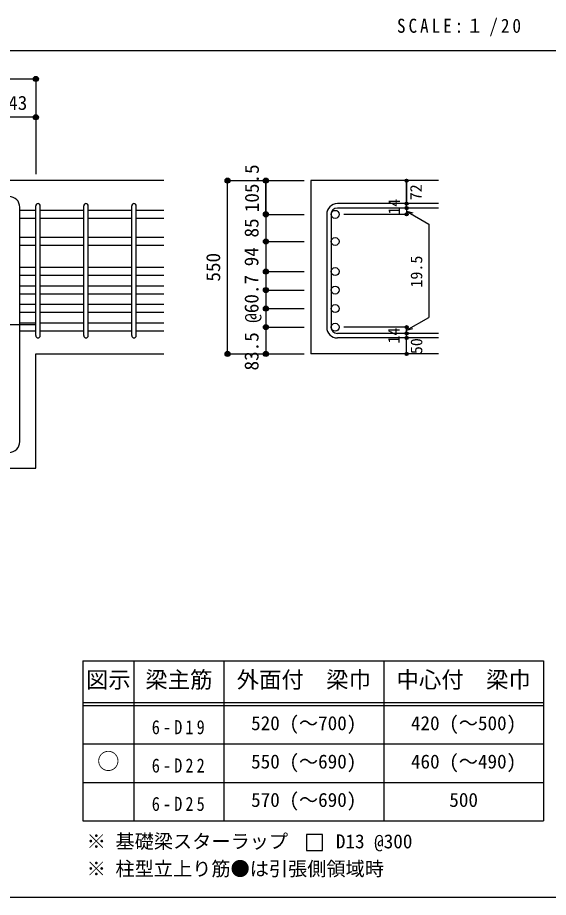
# Model space of a CAD drawing. Units: millimetres at full size, sheet at 1:20; details may follow other scales. Extents: x -3982 to 3969, y -2797 to 2801.
# Drawn here: x 761 to 2422, y -2797 to -45 of the extents above; entities that cross this region are included whole.
import ezdxf
from ezdxf.enums import TextEntityAlignment as Align

# ---------------------------------------------------------------- set-up
doc = ezdxf.new("R2010")
doc.units = ezdxf.units.MM
doc.header["$LTSCALE"] = 20
doc.header["$PDMODE"] = 32
doc.header["$PDSIZE"] = 10
doc.linetypes.add('CHAIN1', pattern=[8, 5, -1, 1, -1])
for name, color, linetype in [('6-1_躯体線', 2, 'Continuous'), ('6-4_フープ', 7, 'Continuous'), ('6-5_梁主筋', 7, 'Continuous'), ('6-6_S.T.P.', 7, 'Continuous'), ('6-7_文字', 7, 'Continuous'), ('6-D_寸法', 4, 'Continuous'), ('6-E_枠', 7, 'Continuous'), ('F-0_枠', 6, 'Continuous')]:
    doc.layers.add(name, color=color, linetype=linetype)
doc.styles.add('ＭＳ ゴシック', font='')
doc.styles.get('ＭＳ ゴシック').set_extended_font_data('MS Gothic')

msp = doc.modelspace()

# ---------------------------------------------------------------- linework, layer by layer
at = {"layer": '6-1_躯体線'}
for p, q in [((1218.29, -554.67), (-81.71, -554.67)), ((2078.29, -554.67), (1678.29, -554.67)), ((1678.29, -554.67), (1678.29, -1096.67)), ((818.29, -1096.67), (1218.29, -1096.67)), ((818.29, -1454.67), (818.29, -1096.67)), ((2078.29, -1096.67), (1678.29, -1096.67))]:
    msp.add_line(p, q, dxfattribs=at)
msp.add_lwpolyline([(596.79, -1854.67), (596.79, -1454.67), (818.29, -1454.67)], dxfattribs=at)
at = {"layer": '6-4_フープ'}
msp.add_line((768.29, -1371.17), (768.29, -638.17), dxfattribs=at)
for centre, start, end in [((734.79, -638.17), 0, 90), ((734.79, -1371.17), 270, 0)]:
    msp.add_arc(centre, 33.5, start, end, dxfattribs=at)
at = {"layer": '6-5_梁主筋'}
for p, q in [((818.29, -647.72), (768.29, -647.72)), ((968.29, -647.72), (832.29, -647.72)), ((1118.29, -647.72), (982.29, -647.72)), ((1218.29, -647.72), (1132.29, -647.72)), ((818.29, -672.72), (768.29, -672.72)), ((968.29, -672.72), (832.29, -672.72)), ((1118.29, -672.72), (982.29, -672.72)), ((1218.29, -672.72), (1132.29, -672.72)), ((818.29, -732.67), (768.29, -732.67)), ((968.29, -732.67), (832.29, -732.67)), ((1118.29, -732.67), (982.29, -732.67)), ((1218.29, -732.67), (1132.29, -732.67)), ((818.29, -757.67), (768.29, -757.67)), ((968.29, -757.67), (832.29, -757.67)), ((1118.29, -757.67), (982.29, -757.67)), ((1218.29, -757.67), (1132.29, -757.67)), ((818.29, -826.67), (768.29, -826.67)), ((818.29, -851.67), (768.29, -851.67)), ((968.29, -826.67), (832.29, -826.67)), ((968.29, -851.67), (832.29, -851.67)), ((1118.29, -826.67), (982.29, -826.67)), ((1118.29, -851.67), (982.29, -851.67)), ((1218.29, -826.67), (1132.29, -826.67)), ((1218.29, -851.67), (1132.29, -851.67)), ((818.29, -884.67), (768.29, -884.67)), ((968.29, -884.67), (832.29, -884.67)), ((1118.29, -884.67), (982.29, -884.67)), ((1218.29, -884.67), (1132.29, -884.67)), ((818.29, -909.67), (768.29, -909.67)), ((968.29, -909.67), (832.29, -909.67)), ((1118.29, -909.67), (982.29, -909.67)), ((1218.29, -909.67), (1132.29, -909.67)), ((818.29, -942.67), (768.29, -942.67)), ((968.29, -942.67), (832.29, -942.67)), ((1118.29, -942.67), (982.29, -942.67)), ((1218.29, -942.67), (1132.29, -942.67)), ((818.29, -967.67), (768.29, -967.67)), ((968.29, -967.67), (832.29, -967.67)), ((1118.29, -967.67), (982.29, -967.67)), ((1218.29, -967.67), (1132.29, -967.67)), ((818.29, -1000.67), (768.29, -1000.67)), ((968.29, -1000.67), (832.29, -1000.67)), ((1118.29, -1000.67), (982.29, -1000.67)), ((1218.29, -1000.67), (1132.29, -1000.67)), ((818.29, -1025.67), (768.29, -1025.67)), ((968.29, -1025.67), (832.29, -1025.67)), ((1118.29, -1025.67), (982.29, -1025.67)), ((1218.29, -1025.67), (1132.29, -1025.67))]:
    msp.add_line(p, q, dxfattribs=at)
at = {"layer": '6-5_梁主筋', "color": 3}
for centre in [(1754.79, -660.22), (1754.79, -745.17), (1754.79, -839.17), (1754.79, -897.17), (1754.79, -955.17), (1754.79, -1013.17)]:
    msp.add_circle(centre, 12.5, dxfattribs=at)
at = {"layer": '6-6_S.T.P.'}
for p, q in [((2078.29, -626.72), (1761.79, -626.72)), ((818.29, -1039.67), (818.29, -633.72)), ((832.29, -1039.67), (832.29, -633.72)), ((968.29, -1039.67), (968.29, -633.72)), ((982.29, -1039.67), (982.29, -633.72)), ((1118.29, -1039.67), (1118.29, -633.72)), ((1132.29, -1039.67), (1132.29, -633.72)), ((1728.29, -660.22), (1728.29, -1013.17)), ((1742.29, -660.22), (1742.29, -1013.17)), ((2078.29, -640.72), (1761.79, -640.72)), ((2078.29, -1032.67), (1761.79, -1032.67)), ((2078.29, -1046.67), (1761.79, -1046.67))]:
    msp.add_line(p, q, dxfattribs=at)
for centre, radius, start, end in [((825.29, -633.72), 7, 0, 180), ((825.29, -633.72), 7, 0, 180), ((825.29, -633.72), 7, 0, 180), ((825.29, -633.72), 7, 0, 180), ((975.29, -633.72), 7, 0, 180), ((1125.29, -633.72), 7, 0, 180), ((1761.79, -660.22), 33.5, 90, 180), ((1761.79, -660.22), 19.5, 90, 180), ((1761.79, -1013.17), 33.5, 180, 270), ((1761.79, -1013.17), 19.5, 180, 270), ((825.29, -1039.67), 7, 180, 0), ((825.29, -1039.67), 7, 180, 0), ((825.29, -1039.67), 7, 180, 0), ((825.29, -1039.67), 7, 180, 0), ((975.29, -1039.67), 7, 180, 0), ((1125.29, -1039.67), 7, 180, 0)]:
    msp.add_arc(centre, radius, start, end, dxfattribs=at)
at = {"layer": '6-7_文字'}
msp.add_lwpolyline([(1665.21, -2650.24), (1715.21, -2650.24), (1715.21, -2600.24), (1665.21, -2600.24)], close=True, dxfattribs=at)
at = {"layer": '6-D_寸法'}
for p, q in [((-81.71, -236.65), (818.29, -236.65)), ((818.29, -236.65), (818.29, -356.65)), ((818.29, -356.65), (675.29, -356.65)), ((818.29, -356.65), (818.29, -534.67)), ((818.29, -356.65), (818.29, -534.67)), ((818.29, -356.65), (818.29, -534.67)), ((1418.29, -554.67), (1538.29, -554.67)), ((1418.29, -554.67), (1538.29, -554.67)), ((1418.29, -554.67), (1538.29, -554.67)), ((1418.29, -554.67), (1538.29, -554.67)), ((1418.29, -1096.67), (1418.29, -554.67)), ((1538.29, -554.67), (1658.29, -554.67)), ((1538.29, -554.67), (1538.29, -660.22)), ((1538.29, -660.22), (1538.29, -554.67)), ((1978.29, -626.72), (1978.29, -554.67)), ((1978.29, -554.67), (1978.29, -626.72)), ((1978.29, -640.72), (1978.29, -626.72)), ((1538.29, -660.22), (1658.29, -660.22)), ((1538.29, -660.22), (1658.29, -660.22)), ((1538.29, -660.22), (1538.29, -745.17)), ((1978.29, -660.22), (1782.2, -660.22)), ((1978.29, -640.72), (1978.29, -660.22)), ((1978.29, -650.47), (2048.35, -690.92)), ((1978.29, -650.47), (1997.61, -655.65)), ((2048.35, -690.92), (2048.35, -982.47)), ((1538.29, -745.17), (1658.29, -745.17)), ((1538.29, -745.17), (1538.29, -1096.67)), ((1538.29, -839.17), (1658.29, -839.17)), ((1538.29, -839.17), (1658.29, -839.17)), ((1538.29, -839.17), (1658.29, -839.17)), ((1538.29, -897.17), (1658.29, -897.17)), ((1538.29, -897.17), (1658.29, -897.17)), ((1538.29, -897.17), (1658.29, -897.17)), ((1538.29, -955.17), (1658.29, -955.17)), ((1538.29, -955.17), (1658.29, -955.17)), ((1538.29, -955.17), (1658.29, -955.17)), ((1978.29, -1022.92), (2048.35, -982.47)), ((1538.29, -1013.17), (1658.29, -1013.17)), ((1538.29, -1013.17), (1658.29, -1013.17)), ((1538.29, -1013.17), (1658.29, -1013.17)), ((1978.29, -1013.17), (1782.2, -1013.17)), ((1978.29, -1032.67), (1978.29, -1013.17)), ((1978.29, -1022.92), (1997.61, -1017.75)), ((1978.29, -1046.67), (1978.29, -1032.67)), ((1978.29, -1096.67), (1978.29, -1046.67)), ((1418.29, -1096.67), (1538.29, -1096.67)), ((1538.29, -1096.67), (1658.29, -1096.67))]:
    msp.add_line(p, q, dxfattribs=at)
at = {"layer": '6-D_寸法', "linetype": 'CHAIN1'}
msp.add_line((-81.71, -1004.67), (818.29, -1004.67), dxfattribs=at)
at = {"layer": '6-D_寸法'}
for centre, radius in [((818.29, -236.65), 8), ((818.29, -236.65), 7.2), ((818.29, -236.65), 6.4), ((818.29, -236.65), 5.6), ((818.29, -236.65), 4.8), ((818.29, -236.65), 4), ((818.29, -236.65), 3.2), ((818.29, -236.65), 2.4), ((818.29, -236.65), 1.6), ((818.29, -236.65), 0.8), ((818.29, -356.65), 8), ((818.29, -356.65), 7.2), ((818.29, -356.65), 6.4), ((818.29, -356.65), 5.6), ((818.29, -356.65), 4.8), ((818.29, -356.65), 4), ((818.29, -356.65), 3.2), ((818.29, -356.65), 2.4), ((818.29, -356.65), 1.6), ((818.29, -356.65), 0.8), ((1418.29, -554.67), 8), ((1418.29, -554.67), 7.2), ((1418.29, -554.67), 6.4), ((1418.29, -554.67), 5.6), ((1418.29, -554.67), 4.8), ((1538.29, -554.67), 8), ((1538.29, -554.67), 7.2), ((1538.29, -554.67), 6.4), ((1538.29, -554.67), 5.6), ((1538.29, -554.67), 4.8), ((1418.29, -554.67), 4), ((1418.29, -554.67), 3.2), ((1418.29, -554.67), 2.4), ((1418.29, -554.67), 1.6), ((1418.29, -554.67), 0.8), ((1538.29, -554.67), 4), ((1538.29, -554.67), 3.2), ((1538.29, -554.67), 2.4), ((1538.29, -554.67), 1.6), ((1538.29, -554.67), 0.8), ((1978.29, -554.67), 4), ((1978.29, -554.67), 3.6), ((1978.29, -554.67), 3.2), ((1978.29, -554.67), 2.8), ((1978.29, -554.67), 2.4), ((1978.29, -554.67), 2), ((1978.29, -554.67), 1.6), ((1978.29, -554.67), 1.2), ((1978.29, -554.67), 0.8), ((1978.29, -554.67), 0.4), ((1978.29, -626.72), 4), ((1978.29, -626.72), 3.6), ((1978.29, -626.72), 3.2), ((1978.29, -626.72), 2.8), ((1978.29, -626.72), 2.4), ((1978.29, -626.72), 2), ((1978.29, -626.72), 1.6), ((1978.29, -626.72), 1.2), ((1978.29, -626.72), 0.8), ((1978.29, -626.72), 0.4), ((1538.29, -660.22), 8), ((1538.29, -660.22), 7.2), ((1538.29, -660.22), 6.4), ((1538.29, -660.22), 5.6), ((1538.29, -660.22), 4.8), ((1538.29, -660.22), 4), ((1538.29, -660.22), 3.2), ((1538.29, -660.22), 2.4), ((1538.29, -660.22), 1.6), ((1538.29, -660.22), 0.8), ((1978.29, -640.72), 4), ((1978.29, -660.22), 4), ((1978.29, -640.72), 3.6), ((1978.29, -660.22), 3.6), ((1978.29, -640.72), 3.2), ((1978.29, -660.22), 3.2), ((1978.29, -640.72), 2.8), ((1978.29, -660.22), 2.8), ((1978.29, -640.72), 2.4), ((1978.29, -660.22), 2.4), ((1978.29, -640.72), 2), ((1978.29, -660.22), 2), ((1978.29, -640.72), 1.6), ((1978.29, -660.22), 1.6), ((1978.29, -640.72), 1.2), ((1978.29, -660.22), 1.2), ((1978.29, -640.72), 0.8), ((1978.29, -660.22), 0.8), ((1978.29, -640.72), 0.4), ((1978.29, -660.22), 0.4), ((1538.29, -745.17), 8), ((1538.29, -745.17), 7.2), ((1538.29, -745.17), 6.4), ((1538.29, -745.17), 5.6), ((1538.29, -745.17), 4.8), ((1538.29, -745.17), 4), ((1538.29, -745.17), 3.2), ((1538.29, -745.17), 2.4), ((1538.29, -745.17), 1.6), ((1538.29, -745.17), 0.8), ((1538.29, -839.17), 8), ((1538.29, -839.17), 7.2), ((1538.29, -839.17), 6.4), ((1538.29, -839.17), 5.6), ((1538.29, -839.17), 4.8), ((1538.29, -839.17), 4), ((1538.29, -839.17), 3.2), ((1538.29, -839.17), 2.4), ((1538.29, -839.17), 1.6), ((1538.29, -839.17), 0.8), ((1538.29, -897.17), 8), ((1538.29, -897.17), 7.2), ((1538.29, -897.17), 6.4), ((1538.29, -897.17), 5.6), ((1538.29, -897.17), 4.8), ((1538.29, -897.17), 4), ((1538.29, -897.17), 3.2), ((1538.29, -897.17), 2.4), ((1538.29, -897.17), 1.6), ((1538.29, -897.17), 0.8), ((1538.29, -955.17), 8), ((1538.29, -955.17), 7.2), ((1538.29, -955.17), 6.4), ((1538.29, -955.17), 5.6), ((1538.29, -955.17), 4.8), ((1538.29, -955.17), 4), ((1538.29, -955.17), 3.2), ((1538.29, -955.17), 2.4), ((1538.29, -955.17), 1.6), ((1538.29, -955.17), 0.8), ((1538.29, -1013.17), 8), ((1538.29, -1013.17), 7.2), ((1538.29, -1013.17), 6.4), ((1538.29, -1013.17), 5.6), ((1538.29, -1013.17), 4.8), ((1538.29, -1013.17), 4), ((1538.29, -1013.17), 3.2), ((1538.29, -1013.17), 2.4), ((1538.29, -1013.17), 1.6), ((1538.29, -1013.17), 0.8), ((1978.29, -1013.17), 4), ((1978.29, -1013.17), 3.6), ((1978.29, -1013.17), 3.2), ((1978.29, -1013.17), 2.8), ((1978.29, -1013.17), 2.4), ((1978.29, -1013.17), 2), ((1978.29, -1013.17), 1.6), ((1978.29, -1013.17), 1.2), ((1978.29, -1013.17), 0.8), ((1978.29, -1013.17), 0.4), ((1978.29, -1032.67), 4), ((1978.29, -1046.67), 4), ((1978.29, -1032.67), 3.6), ((1978.29, -1046.67), 3.6), ((1978.29, -1032.67), 3.2), ((1978.29, -1046.67), 3.2), ((1978.29, -1032.67), 2.8), ((1978.29, -1046.67), 2.8), ((1978.29, -1032.67), 2.4), ((1978.29, -1046.67), 2.4), ((1978.29, -1032.67), 2), ((1978.29, -1046.67), 2), ((1978.29, -1032.67), 1.6), ((1978.29, -1046.67), 1.6), ((1978.29, -1032.67), 1.2), ((1978.29, -1046.67), 1.2), ((1978.29, -1032.67), 0.8), ((1978.29, -1032.67), 0.4), ((1978.29, -1046.67), 0.8), ((1978.29, -1046.67), 0.4), ((1418.29, -1096.67), 8), ((1418.29, -1096.67), 7.2), ((1418.29, -1096.67), 6.4), ((1418.29, -1096.67), 5.6), ((1418.29, -1096.67), 4.8), ((1418.29, -1096.67), 4), ((1418.29, -1096.67), 3.2), ((1418.29, -1096.67), 2.4), ((1418.29, -1096.67), 1.6), ((1418.29, -1096.67), 0.8), ((1538.29, -1096.67), 8), ((1538.29, -1096.67), 7.2), ((1538.29, -1096.67), 6.4), ((1538.29, -1096.67), 5.6), ((1538.29, -1096.67), 4.8), ((1538.29, -1096.67), 4), ((1538.29, -1096.67), 3.2), ((1538.29, -1096.67), 2.4), ((1538.29, -1096.67), 1.6), ((1538.29, -1096.67), 0.8), ((1978.29, -1096.67), 4), ((1978.29, -1096.67), 3.6), ((1978.29, -1096.67), 3.2), ((1978.29, -1096.67), 2.8), ((1978.29, -1096.67), 2.4), ((1978.29, -1096.67), 2), ((1978.29, -1096.67), 1.6), ((1978.29, -1096.67), 1.2), ((1978.29, -1096.67), 0.8), ((1978.29, -1096.67), 0.4)]:
    msp.add_circle(centre, radius, dxfattribs=at)
at = {"layer": '6-D_寸法', "color": 7}
for p in [(818.29, -236.65), (818.29, -356.65), (1418.29, -554.67), (1538.29, -554.67), (1978.29, -554.67), (1978.29, -626.72), (1538.29, -660.22), (1978.29, -640.72), (1978.29, -660.22), (1538.29, -745.17), (1538.29, -839.17), (1538.29, -897.17), (1538.29, -955.17), (1538.29, -1013.17), (1978.29, -1013.17), (1978.29, -1013.17), (1978.29, -1032.67), (1978.29, -1046.67), (1418.29, -1096.67), (1538.29, -1096.67), (1978.29, -1096.67)]:
    msp.add_point(p, dxfattribs=at)
at = {"layer": '6-E_枠', "color": 3}
for p, q in [((965.14, -2056.95), (965.14, -2556.95)), ((965.14, -2056.95), (2406.83, -2056.95)), ((2406.83, -2056.95), (2406.83, -2556.95)), ((965.14, -2556.95), (2406.83, -2556.95))]:
    msp.add_line(p, q, dxfattribs=at)
at = {"layer": '6-E_枠'}
for p, q in [((1125.14, -2056.95), (1125.14, -2556.95)), ((1406.83, -2056.95), (1406.83, -2556.95)), ((1906.83, -2056.95), (1906.83, -2556.95)), ((965.14, -2186.95), (2406.83, -2186.95)), ((965.14, -2196.95), (2406.83, -2196.95)), ((965.14, -2316.95), (2406.83, -2316.95)), ((965.14, -2436.95), (2406.83, -2436.95))]:
    msp.add_line(p, q, dxfattribs=at)
at = {"layer": 'F-0_枠', "color": 2}
msp.add_line((-3981.92, -148.03), (2482.4, -148.03), dxfattribs=at)
at = {"layer": 'F-0_枠'}
msp.add_line((3969.4, -2796.83), (-3981.92, -2796.83), dxfattribs=at)

# ---------------------------------------------------------------- texts
at = {"layer": '6-7_文字', "color": 2, "style": 'ＭＳ ゴシック'}
for s, p in [('図示', (975.14, -2156.95)), ('梁主筋', (1160.98, -2156.95)), ('外面付\u3000梁巾', (1446.83, -2156.95)), ('中心付\u3000梁巾', (1946.83, -2156.95)), ('○', (1010.14, -2411.95))]:
    msp.add_text(s, height=51.32, dxfattribs=at).set_placement(p, align=Align.BOTTOM_LEFT)
at = {"layer": '6-7_文字', "style": 'ＭＳ ゴシック'}
for s, p in [('520 (～700)', (1491.83, -2286.95)), ('420 (～500)', (1991.83, -2286.95)), ('550 (～690)', (1491.83, -2406.95)), ('460 (～490)', (1991.83, -2406.95)), ('570 (～690)', (1491.83, -2526.95)), ('500', (2111.83, -2526.95)), ('※ 基礎梁スターラップ     D13 @300', (977.51, -2656.67)), ('※ 柱型立上り筋●は引張側領域時', (977.51, -2742.34))]:
    msp.add_text(s, height=43.99, dxfattribs=at).set_placement(p, align=Align.BOTTOM_LEFT)
at = {"layer": '6-7_文字', "color": 2, "insert": (1948.17, -103.03), "char_height": 43.99, "attachment_point": 7, "style": 'ＭＳ ゴシック'}
msp.add_mtext('\\T1.34;\\W0.9;SCALE:１/20', dxfattribs=at)
at = {"layer": '6-7_文字', "char_height": 43.99, "attachment_point": 7, "style": 'ＭＳ ゴシック'}
for s, insert in [('\\T1.38;\\W0.85;6-D19', (1180.98, -2286.95)), ('\\T1.38;\\W0.85;6-D22', (1180.98, -2406.95)), ('\\T1.38;\\W0.85;6-D25', (1180.98, -2526.95))]:
    msp.add_mtext(s, dxfattribs=dict(at, insert=insert))
at = {"layer": '6-D_寸法', "style": 'ＭＳ ゴシック'}
msp.add_text('143', height=43.99, dxfattribs=at).set_placement((701.79, -346.65), align=Align.BOTTOM_LEFT)
for s, height, p in [('105.5', 43.99, (1529.23, -653.56)), ('72', 36.66, (2036.72, -616.25)), ('14', 36.66, (1968.29, -661.21)), ('85', 43.99, (1528.29, -732.7)), ('94', 43.99, (1527.91, -822.73)), ('550', 43.99, (1408.29, -870.67)), ('19.5', 36.66, (2038.35, -889.17)), ('@60.7', 43.99, (1528.13, -999.4)), ('14', 36.66, (1967.63, -1064.34)), ('83.5', 43.99, (1528.29, -1148.67)), ('50', 36.66, (2038.36, -1097.47))]:
    msp.add_text(s, height=height, rotation=90, dxfattribs=at).set_placement(p, align=Align.BOTTOM_LEFT)

doc.saveas('drawing.dxf')
